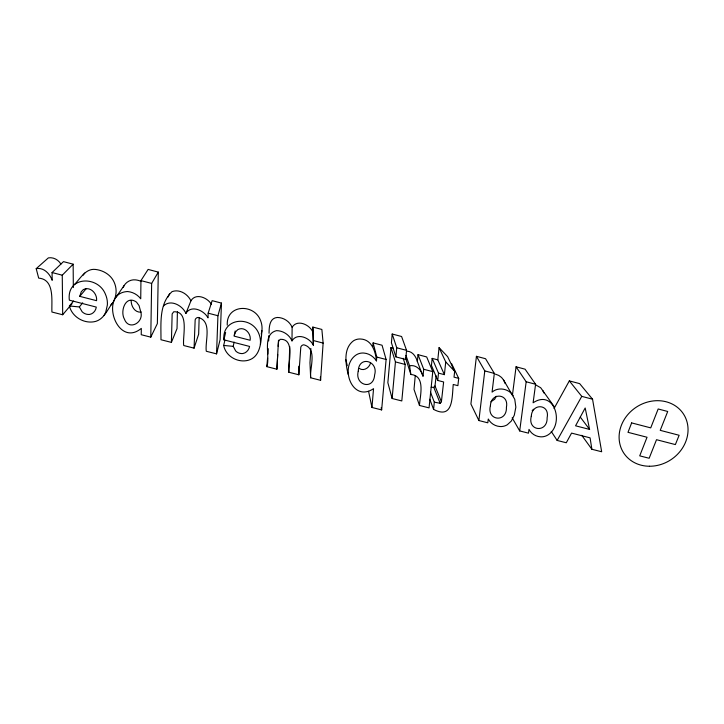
<?xml version="1.0" encoding="UTF-8"?>
<svg xmlns="http://www.w3.org/2000/svg" width="724" height="724" viewBox="0 0 724 724"><rect width="100%" height="100%" fill="white"/><g stroke="black" fill="none" stroke-linecap="round" stroke-linejoin="round"><path stroke-width="1.09" d="M140.945 280.613L140.737 298.813A17.376 16.154 23.8 0 0 127.614 291.537C98.383 292.958 116.636 348.887 141.307 328.388L141.243 334.723L150.782 337.149L157.37 323.565L158.294 272.115L148.112 269.418L140.945 280.613L151.642 283.419L158.294 272.115M310.886 348.543L309.963 362.715L310.659 377.792L320.596 380.317L323.13 343.095L321.872 329.447L312.849 327.076L313.383 345.212C309.781 337.827 297.166 332.316 291.989 340.886L292.125 327.293C289.663 321.483 283.618 317.456 277.292 317.465C269.382 318.08 269.111 327.185 269.057 333.275M150.782 337.149L151.642 283.419M310.659 377.792C309.51 368.127 317.809 348.479 303.836 344.814A3.312 3.158 -0.8 0 0 300.795 347.239L298.84 374.788L288.831 372.245L289.745 346.552M163.461 306.053C170.457 298.831 182.502 305.492 185.914 313.383L190.928 300.831C187.797 294.034 179.434 288.813 172.031 291.645C158.873 304.098 161.081 323.347 160.972 339.746L171.398 342.389L172.149 313.935L173.706 311.782C189.86 310.813 182.195 337.284 183.733 345.529L194.077 348.154L198.657 334.162L199.163 317.574M177.416 311.745L177.027 328.606L171.398 342.389M348.163 374.489C345.629 363.683 343.113 348.579 353.457 340.823A11.267 10.76 -11.6 0 1 360.724 339.022C371.828 339.565 375.584 351.556 376.462 360.869C373.593 356.579 369.023 353.403 363.792 353.041A11.792 11.213 -11.7 0 0 356.181 354.923C338.742 366.57 352.271 403.159 373.548 388.661L371.955 407.467L381.648 409.911L386.109 359.484L382.055 345.23L373.132 342.895L372.833 346.552M194.077 348.154L195.163 319.918A3.412 3.222 17.3 0 1 198.195 317.438C212.557 321.085 204.856 341.221 206.286 351.258L216.557 353.873L220.114 339.665L221.463 303.094L212.141 300.65L208.159 313.175L208.005 317.863C204.159 310.478 191.199 304.487 185.914 313.383M216.557 353.873L217.933 315.718L221.463 303.094M277.726 354.443L276.903 369.213L266.83 366.652C270.505 356.271 261.563 334.479 276.441 330.651C283.057 330.633 289.392 334.814 291.989 340.886M268.269 348.678L267.916 354.072M268.658 340.977L268.939 335.474M276.903 369.213L278.496 340.171M288.831 372.245C287.564 364.407 295.971 338.398 280.134 339.348L278.55 341.457L278.143 346.325M313.383 345.212L312.849 327.076M415.25 375.647L414.019 389.412L419.468 405.449L429.061 407.884L432.78 371.629L426.689 356.941L418.029 354.669L417.359 361.502L422.635 375.394M376.462 360.869L376.779 357.059L373.132 342.895M266.83 366.652L267.554 358.262M393.06 348.117L390.978 347.574L387.856 382.697L392.118 398.499L401.802 400.951L405.223 364.462L403.132 358.28M392.2 334.017L391.413 342.751L395.901 356.887L405.702 359.448L406.562 350.362L401.594 336.506L392.2 334.017L396.743 347.782L395.901 356.887M392.118 398.499L395.44 361.909L390.978 347.574M419.468 405.449C419.992 395.956 425.857 375.711 410.87 374.48L405.44 357.575M418.029 354.669L423.721 369.276L423.015 376.38C421.649 370.308 416.318 364.335 409.585 365.81L405.956 355.466M451.505 363.457L458.708 378.381L457.885 385.666L453.242 384.462C451.975 397.503 453.287 419.748 433.586 409.386L434.319 402.182L430.509 392.254M432.174 358.38L438.509 373.122L444.391 374.652L437.803 359.864L432.174 358.38L431.441 365.412L437.721 380.444L443.631 381.973L441.396 401.793L440.147 403.268L434.319 402.182M436.156 375.865L434.988 385.937L441.396 401.793M437.803 359.864L439.07 347.647L447.64 356.67L454.681 371.312L454.02 377.159L458.708 378.381M444.391 374.652L445.74 361.937L439.07 347.647M437.721 380.444L438.509 373.122M224.92 340.117L223.671 345.448C225.734 356.407 238.078 363.24 248.558 360.181C260.993 356.425 261.029 341.058 261.925 330.633A22.562 21.485 11.6 0 0 260.549 320.497C254.196 303.256 226.06 304.243 227.264 325.167M513.216 395.738C509.008 388.707 498.32 386.598 492.067 392.137L494.329 373.412L485.569 358.724L476.428 356.308L470.908 404.01L478.881 420.544L487.804 422.816L488.275 418.988C490.555 423.359 495.08 426.192 499.976 426.526A11.675 10.724 -25.7 0 0 507.298 424.771L511.343 421.024L514.321 415.142L515.85 407.15L514.755 399.286L503.705 380.2L501.569 377.485L498.8 375.457L495.379 374.127M478.881 420.544L484.781 370.905L476.428 356.308M512.402 395.358L516.067 366.797L525.081 369.186L535.597 384.245L533.108 402.788C554.665 388.417 564.892 424.716 547.76 435.079A11.629 10.552 -28 0 1 540.493 436.816C535.669 436.5 531.208 433.703 529 429.368L528.493 433.16L519.687 430.925L512.158 417.793M519.687 430.925L526.176 381.774L516.067 366.797M234.096 342.072L233.237 346.344L235.662 350.95A8.272 7.837 9.4 0 0 242.857 353.538C246.395 352.887 248.929 349.873 249.572 346.425L223.879 339.837C221.942 317.438 251.789 315.157 258.902 333.836A23.63 22.417 10.5 0 1 260.35 344.407M79.758 296.351L81.233 291.817L83.287 289.609C90.256 285.953 97.469 293.7 96.573 300.686L79.758 296.351L86.192 288.686M261.246 334.117L261.925 330.633M234.314 335.094L235.173 330.949M223.879 339.837L225.626 332.497M168.095 296.976L169.525 293.79M370.516 362.977C369.439 367.783 363.701 371.539 359.24 368.453M123.207 287.437C125.035 282.568 130.184 279.319 135.379 279.871A16.562 15.466 24.9 0 1 141.397 281.527M496.212 396.236L494.7 399.205L490.872 401.811M104.003 315.465L105.677 312.397L107.369 305.021A24.887 22.878 26.2 0 0 105.36 294.053C97.776 275.274 66.391 276.26 69.341 300.161L96.292 307.085C95.812 310.623 93.305 313.791 89.676 314.433A8.706 8.009 25.6 0 1 82.093 311.727L79.359 306.94L69.395 305.981C72.11 317.248 84.853 324.452 95.912 321.329C104.491 318.623 107.532 309.067 112.808 302.741C114.763 299.763 115.722 296.279 116.057 292.749A23.72 21.892 27.2 0 0 114.166 282.251C110.953 274.939 103.469 270.414 95.713 269.473C85.722 268.061 80.436 278.496 74.491 284.442M554.068 408.472L569.326 380.887L579.662 383.63L592.549 399.205L601.671 451.758L591.879 449.269L581.752 435.296M591.879 449.269L590.078 437.848L571.562 433.106L566.277 442.762L557.136 440.436L581.761 396.372L569.326 380.887M115.795 297.528L124.103 285.582M190.928 300.831C195.67 292.614 207.698 297.664 211.435 304.406M292.125 327.293C297.075 319.076 309.148 324.388 312.569 331.465M82.916 275.346L84.78 273.029M79.359 306.94L82.69 302.822M431.187 387.295L433.803 387.349L434.988 385.937M60.907 264.097C58.4 259.78 53.377 256.984 48.363 257.889L36.2 268.649L38.689 278.134C54.906 279.364 51.404 300.976 51.92 312.026L62.689 314.759L72.011 303.727M69.395 305.981L73.586 301.039M110.7 305.157L112.808 302.741M62.689 314.759L62.255 275.201L73.151 264.179L63.468 261.636L52.074 272.55L52.182 280.315C49.82 273.744 43.802 267.192 36.2 268.649M532.185 410.571L533.624 409.259M141.08 312.107C134.755 312.822 131.017 306.026 131.162 300.469M223.671 345.448L233.237 346.344M406.969 351.185C412.571 351.303 416.01 356.615 417.359 361.502M589.589 429.404L575.571 425.803L585.182 407.974L589.589 429.404L580.277 417.078M52.074 272.55L62.255 275.201M208.159 313.175L217.933 315.718M313.682 340.633L323.13 343.095M376.779 357.059L386.109 359.484M395.44 361.909L405.223 364.462M423.721 369.276L432.78 371.629M396.743 347.782L406.562 350.362M484.781 370.905L494.329 373.412M526.176 381.774L535.597 384.245M581.761 396.372L592.549 399.205M535.452 384.752L540.701 387.747L553.996 406.336M445.74 361.937L454.681 371.312M551.226 431.395L557.136 440.436M503.705 380.2L505.189 383.611M542.774 390.435L543.851 392.96M433.803 387.349L440.147 403.268M347.285 365.665L345.81 359.593M429.803 399.277L433.586 409.386M381.141 407.739L381.648 409.911M368.579 391.295L371.955 407.467M409.585 365.81L410.87 374.48M320.352 377.068L320.596 380.317M298.75 366.235L298.84 374.788M73.151 264.179L73.332 287.564M140.727 311.727C144.239 322.551 128.782 331.149 124.401 319.085C119.795 311.03 125.84 294.378 136.492 302.125L139.044 305.555L140.727 311.727M358.262 371.222C354.434 385.322 373.665 390.67 374.625 374.878C378.733 360.842 358.67 355.05 358.262 371.222M490.41 405.73C486.447 420.852 507.09 423.042 506.42 407.268C509.234 393.358 490.963 392.1 490.41 405.73M531.298 416.237C527.199 431.314 547.643 433.269 547.127 417.748C550.068 403.883 531.95 402.843 531.298 416.237M234.332 335.131L234.105 336.126L250.124 340.262C251.409 333.538 244.495 326.008 237.816 329.61L235.725 331.746L234.332 335.131M631.636 422.907L627.989 432.328L647.039 437.251L639.717 455.849L649.156 458.256L656.514 439.703L675.374 444.581L679.13 435.269L660.225 430.346L667.709 411.485L658.17 408.969L650.731 427.875L631.636 422.907M649.428 466.247A35.684 31.476 -33.1 0 0 685.284 417.232A35.684 31.476 -33.1 0 0 625.998 416.906A35.684 31.476 -33.1 0 0 649.428 466.247"/></g></svg>
